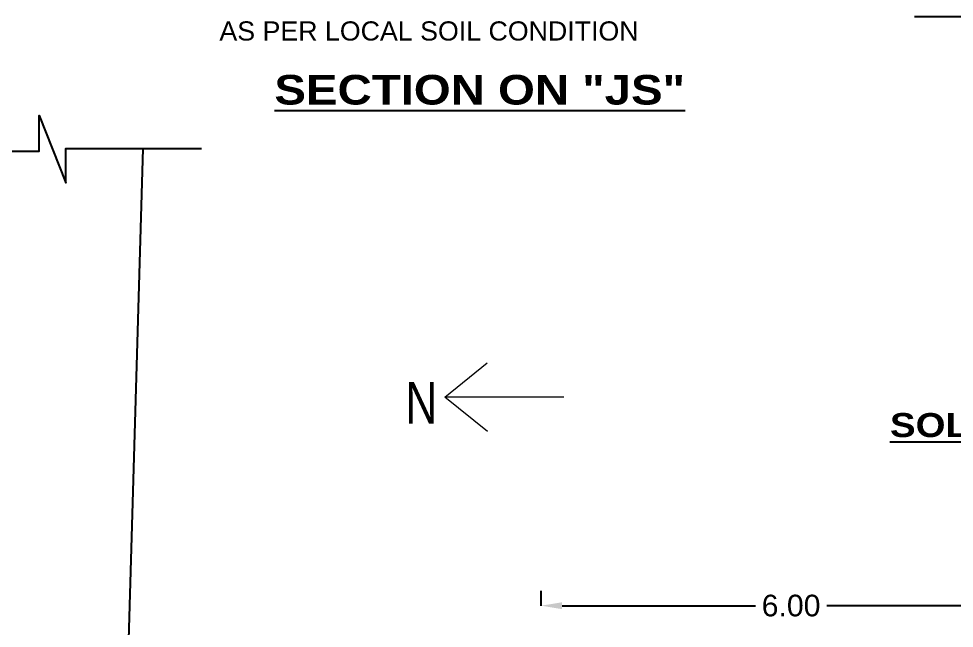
# Model space of a CAD drawing. Header units: metres. Extents: x 31 to 185, y 214 to 372.
# Drawn here: x 61.98 to 73.21, y 281.51 to 288.84 of the extents above; entities that cross this region are included whole.
import ezdxf

# ---------------------------------------------------------------- set-up
doc = ezdxf.new("R2010")
doc.units = ezdxf.units.M
doc.header["$MEASUREMENT"] = 0
doc.layers.add('NORTH_DIRECTION', color=7, linetype='Continuous', lineweight=0)
doc.styles.add('56', font='')
doc.styles.add('ROMANT', font='arial.ttf', dxfattribs={"height": 15})
doc.styles.get("Standard").update_dxf_attribs({"font": 'arial.ttf'})
doc.styles.add('USA TEXT', font='GOTHIC.TTF', dxfattribs={"width": 0.8})
doc.styles.get('56').set_extended_font_data('Arial Black')
doc.dimstyles.new('Standard$0', dxfattribs={"dimtxt": 0.5, "dimasz": 0.5, "dimexe": 0, "dimexo": 1, "dimgap": 0, "dimtad": 0, "dimdec": 4, "dimzin": 0, "dimdsep": 46, "dimlunit": 4, "dimtxsty": 'Standard', "dimcen": 0.09, "dimadec": 0, "dimazin": 0, "dimtfac": 1, "dimtdec": 4, "dimtofl": 0, "dimtmove": 0, "dimatfit": 3, "dimfxl": 0, "dimtolj": 1, "dimtzin": 0, "dimarcsym": 0})

# ---------------------------------------------------------------- blocks, each defined once
blk = doc.blocks.new('*D153')
at = {"color": 0, "lineweight": -2}
for p, q in [((68.253, 281.785), (68.253, 281.965)), ((74.253, 281.785), (74.253, 281.965)), ((68.503, 281.785), (70.825, 281.785)), ((74.003, 281.785), (71.681, 281.785))]:
    blk.add_line(p, q, dxfattribs=at)
for points in [[(68.503, 281.826), (68.503, 281.743), (68.253, 281.785)], [(74.003, 281.826), (74.003, 281.743), (74.253, 281.785)]]:
    blk.add_solid(points, dxfattribs=at)
at = {"layer": 'Defpoints', "color": 0, "lineweight": -2}
for p in [(68.253, 281.753), (74.253, 281.785), (74.253, 281.753)]:
    blk.add_point(p, dxfattribs=at)
at = {"color": 0, "insert": (71.253, 281.785), "char_height": 0.26, "attachment_point": 5}
blk.add_mtext('\\A1;6.00', dxfattribs=at)
blk = doc.blocks.new('GFDTGD')
for p, q in [((1303.171, -7.501), (1304.8, -7.501)), ((1303.171, -7.501), (1303.171, -8.459)), ((1304.8, -11.913), (1304.8, -7.501)), ((1303.277, -7.608), (1303.277, -8.459)), ((1303.277, -7.608), (1304.694, -7.608)), ((1304.694, -11.913), (1304.694, -7.608)), ((1303.973, -8.89), (1303.767, -8.989)), ((1303.767, -8.989), (1305.135, -8.989)), ((1303.767, -8.989), (1303.911, -9.133)), ((1299.992, -9.312), (1299.062, -9.312)), ((1300.562, -9.882), (1299.992, -9.312)), ((1301.642, -9.513), (1298.203, -10.942)), ((1303.277, -9.513), (1301.642, -9.513)), ((1303.277, -11.913), (1303.277, -9.513)), ((1301.6, -9.646), (1300.298, -10.187)), ((1300.298, -10.746), (1301.6, -9.646)), ((1300.46, -10.746), (1301.622, -9.736)), ((1300.562, -9.882), (1300.562, -9.727)), ((1301.622, -9.736), (1301.622, -11.913)), ((1303.171, -9.619), (1301.729, -9.619)), ((1301.729, -9.619), (1301.729, -11.913)), ((1303.171, -11.913), (1303.171, -9.619)), ((1300.365, -9.822), (1300.562, -9.882)), ((1300.298, -10.746), (1300.298, -10.187)), ((1300.191, -10.231), (1298.951, -10.746)), ((1300.191, -10.746), (1300.191, -10.231)), ((1298.78, -11.913), (1298.78, -10.702)), ((1298.951, -10.746), (1300.191, -10.746)), ((1300.46, -10.746), (1301.622, -10.746)), ((1298.867, -11.913), (1298.867, -10.853)), ((1298.867, -10.853), (1301.622, -10.853)), ((1297.583, -11.913), (1306.499, -11.913)), ((1301.317, -12.783), (1301.481, -12.783)), ((1301.386, -12.865), (1301.386, -12.724)), ((1301.333, -13.149), (1301.333, -12.918)), ((1301.439, -13.149), (1301.439, -12.918)), ((1301.015, -18.606), (1301.015, -13.149)), ((1301.015, -13.149), (1303.588, -13.149)), ((1303.588, -18.606), (1303.588, -13.149)), ((1301.015, -13.948), (1303.588, -13.948)), ((1301.026, -13.948), (1301.026, -14.746)), ((1301.132, -13.948), (1301.132, -14.746)), ((1302.254, -13.948), (1302.254, -14.746)), ((1302.36, -13.948), (1302.36, -14.746)), ((1303.481, -13.948), (1303.481, -14.746)), ((1303.588, -13.948), (1303.588, -14.746)), ((1303.588, -14.746), (1301.015, -14.746)), ((1301.71, -18.606), (1301.71, -14.746)), ((1302.321, -18.606), (1302.321, -14.746)), ((1302.958, -18.606), (1302.958, -14.746)), ((1301.015, -15.454), (1303.588, -15.454)), ((1301.015, -16.096), (1303.588, -16.096)), ((1301.015, -16.766), (1303.588, -16.766)), ((1301.015, -17.437), (1303.588, -17.437)), ((1301.015, -18.108), (1303.588, -18.108)), ((1301.015, -18.606), (1303.588, -18.606))]:
    blk.add_line(p, q)
at = {"linetype": 'ByBlock', "ltscale": 0.5}
for p, q in [((1300.258, -12.834), (1300.258, -12.519)), ((1300.906, -13.149), (1299.943, -13.149)), ((1300.906, -13.948), (1299.943, -13.948)), ((1300.258, -14.263), (1300.258, -14.578)), ((1300.343, -14.263), (1300.343, -15.593)), ((1300.343, -18.291), (1300.343, -16.961)), ((1300.906, -18.606), (1300.028, -18.606)), ((1301.015, -18.715), (1301.015, -19.585)), ((1303.588, -18.715), (1303.588, -19.585)), ((1301.33, -19.27), (1301.64, -19.27)), ((1303.273, -19.27), (1302.963, -19.27))]:
    blk.add_line(p, q, dxfattribs=at)
blk.add_circle((1303.224, -8.989), 0.543)
blk.add_arc((1301.386, -12.918), 0.0532, 0, 180)
for points in [[(1300.205, -12.834), (1300.31, -12.834), (1300.258, -13.149)], [(1300.205, -14.263), (1300.31, -14.263), (1300.258, -13.948)], [(1300.291, -14.263), (1300.396, -14.263), (1300.343, -13.948)], [(1300.291, -18.291), (1300.396, -18.291), (1300.343, -18.606)], [(1301.33, -19.218), (1301.33, -19.323), (1301.015, -19.27)], [(1303.273, -19.218), (1303.273, -19.323), (1303.588, -19.27)]]:
    blk.add_solid(points, dxfattribs=at)
for s, height, p in [('Glass Panel Board', 0.43759, (1296.439, -9.115)), ('Cylinder', 0.4376, (1305.191, -9.145)), ('cylinder', 0.3992, (1301.293, -13.602))]:
    blk.add_text(s, height=height).set_placement(p)
at = {"style": '56'}
blk.add_text('%%USOLAR ENERGY SYSTEM', height=0.52511, dxfattribs=at).set_placement((1297.046, -21.106))
at = {"linetype": 'ByBlock', "ltscale": 0.5, "char_height": 0.4026, "attachment_point": 5, "rotation": 90}
for s, insert in [('\\A1;0.46', (1300.258, -13.549)), ('\\A1;2.66', (1300.343, -16.277))]:
    blk.add_mtext(s, dxfattribs=dict(at, insert=insert))
at = {"linetype": 'ByBlock', "ltscale": 0.5, "insert": (1302.302, -19.27), "char_height": 0.4026, "attachment_point": 5}
blk.add_mtext('\\A1;1.47', dxfattribs=at)

msp = doc.modelspace()

# ---------------------------------------------------------------- linework, layer by layer
at = {"color": 1, "lineweight": -2, "ltscale": 10}
msp.add_line((62.667, 259.401), (63.471, 287.276), dxfattribs=at)
msp.add_lwpolyline([(60.618, 287.244), (62.223, 287.244), (62.223, 287.672), (62.543, 286.865), (62.543, 287.276), (64.17, 287.276)], dxfattribs=at)
at = {"layer": 'NORTH_DIRECTION'}
for points in [[(68.522, 284.291), (68.522, 284.291), (67.094, 284.291), (67.602, 284.701)], [(67.607, 283.878), (67.607, 283.878), (67.094, 284.291)]]:
    msp.add_lwpolyline(points, dxfattribs=at)

# ---------------------------------------------------------------- block references
at = {"xscale": 0.5495030835995376, "yscale": 0.5495030835995376, "zscale": 0.5495030835995376}
msp.add_blockref('GFDTGD', (-640.29, 295.408), dxfattribs=at)

# ---------------------------------------------------------------- texts
at = {"lineweight": -2, "style": 'ROMANT'}
msp.add_text('AS PER LOCAL SOIL CONDITION', height=0.23, dxfattribs=at).set_placement((64.387, 288.573))
at = {"linetype": 'ByBlock', "style": '56'}
msp.add_text('%%USECTION ON "JS"', height=0.35576, dxfattribs=at).set_placement((65.047, 287.804))
at = {"layer": 'NORTH_DIRECTION', "insert": (67.005, 284.473), "char_height": 0.5, "width": 1.18507, "attachment_point": 7, "rotation": 180, "style": 'USA TEXT'}
msp.add_mtext('N', dxfattribs=at)

# ---------------------------------------------------------------- dimensions: what is measured, and where the dimension line sits
dim = msp.add_aligned_dim(p1=(68.253, 281.753), p2=(74.253, 281.753), distance=0.032, dimstyle='Standard$0', override={"dimtxt": 0.26, "dimasz": 0.25, "dimexe": 0.18, "dimexo": 0.0625, "dimgap": 0.09, "dimdec": 2, "dimlunit": 2, "dimtdec": 2, "dimtmove": 1, "dimfxl": 12, "dimtfill": 1, "dimarcsym": 1})
dim.commit()
dim.dimension.update_dxf_attribs({"geometry": '*D153', "text_midpoint": (71.253, 281.785)})

doc.saveas('drawing.dxf')
